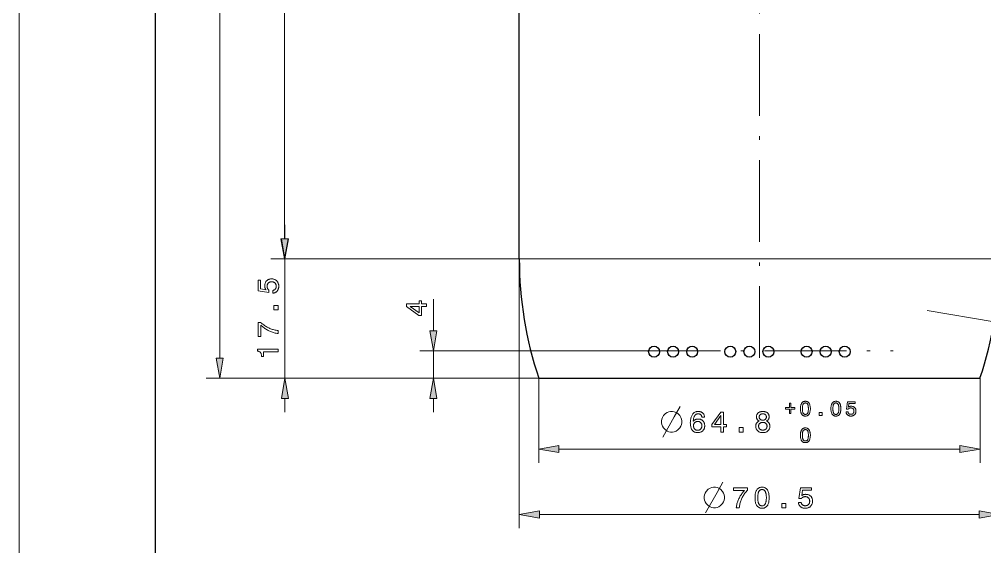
# Model space of a CAD drawing. Extents: x 0 to 297, y 0 to 420.
# Drawn here: x 0 to 141.7, y 117.2 to 194.5 of the extents above; entities that cross this region are included whole.
import ezdxf

# ---------------------------------------------------------------- set-up
doc = ezdxf.new("R2010")
doc.units = 0
doc.linetypes.add('DASHDOT', pattern=[18.5, 12, -3, 0.5, -3])

msp = doc.modelspace()

# ---------------------------------------------------------------- linework, layer by layer
at = {"color": 7, "lineweight": 13}
for p, q in [((0, 0), (0, 420)), ((29.43, 144.85), (29.43, 370.64)), ((38.94, 162.35), (38.94, 268.94)), ((73.41, 159.39), (36.94, 159.39)), ((73.41, 159.39), (37, 159.39)), ((73.41, 159.39), (73.41, 119.9)), ((139.59, 159.39), (73.41, 159.39)), ((76.26, 141.89), (27.43, 141.89)), ((76.26, 141.89), (37, 141.89)), ((79.21, 131.5), (138.1, 131.5)), ((76.36, 121.9), (140.95, 121.9))]:
    msp.add_line(p, q, dxfattribs=at)
at = {"color": 7, "lineweight": 30}
for p, q in [((20, 5), (20, 415)), ((73.41, 159.39), (73.41, 271.89)), ((76.26, 141.89), (141.06, 141.89))]:
    msp.add_line(p, q, dxfattribs=at)
at = {"color": 7, "linetype": 'DASHDOT', "lineweight": 13}
for p, q in [((108.66, 377.38), (108.66, 144.9)), ((90.93, 145.89), (128.29, 145.89))]:
    msp.add_line(p, q, dxfattribs=at)
at = {"color": 7, "lineweight": 13, "ltscale": 0.051139}
for p, q in [((39, 162.35), (39, 164.39)), ((39, 136.89), (39, 138.94))]:
    msp.add_line(p, q, dxfattribs=at)
at = {"color": 7, "lineweight": 13, "ltscale": 0.4375}
msp.add_line((39, 141.89), (39, 159.39), dxfattribs=at)
at = {"color": 7, "lineweight": 13, "ltscale": 0.10788}
msp.add_line((143.91, 159.39), (139.59, 159.39), dxfattribs=at)
at = {"color": 5, "lineweight": 13, "ltscale": 0.116125}
msp.add_line((60.8, 148.85), (60.8, 153.49), dxfattribs=at)
at = {"color": 7, "lineweight": 13, "ltscale": 0.25}
msp.add_line((133.27, 151.85), (143.13, 150.18), dxfattribs=at)
at = {"color": 5, "lineweight": 13}
msp.add_line((90.93, 145.89), (58.8, 145.89), dxfattribs=at)
at = {"color": 5, "lineweight": 13, "ltscale": 0.1}
msp.add_line((60.8, 141.89), (60.8, 145.89), dxfattribs=at)
at = {"color": 5, "lineweight": 13, "ltscale": 0.436437}
msp.add_line((76.26, 141.89), (58.8, 141.89), dxfattribs=at)
at = {"color": 7, "lineweight": 13, "ltscale": 0.30985}
for p, q in [((76.26, 141.89), (76.26, 129.5)), ((141.06, 141.89), (141.06, 129.5))]:
    msp.add_line(p, q, dxfattribs=at)
at = {"color": 5, "lineweight": 13, "ltscale": 0.051139}
msp.add_line((60.8, 136.89), (60.8, 138.94), dxfattribs=at)
at = {"color": 7, "lineweight": 13}
for points in [[(38.42, 162.35), (38.94, 159.39), (39.46, 162.35)], [(38.48, 162.35), (39, 159.39), (39.52, 162.35)], [(37.22, 154.37), (37.22, 154.77), (37.27, 154.78), (37.31, 154.79), (37.35, 154.8), (37.39, 154.82), (37.43, 154.84), (37.47, 154.86), (37.5, 154.88), (37.53, 154.9), (37.56, 154.93), (37.59, 154.96), (37.61, 155), (37.63, 155.03), (37.65, 155.07), (37.67, 155.1), (37.69, 155.14), (37.7, 155.19), (37.71, 155.23), (37.71, 155.27), (37.72, 155.32), (37.72, 155.37), (37.72, 155.43), (37.71, 155.49), (37.7, 155.54), (37.69, 155.59), (37.67, 155.64), (37.65, 155.69), (37.63, 155.73), (37.6, 155.78), (37.57, 155.82), (37.54, 155.85), (37.5, 155.89), (37.46, 155.92), (37.41, 155.95), (37.37, 155.97), (37.32, 155.99), (37.27, 156.01), (37.22, 156.02), (37.17, 156.03), (37.11, 156.04), (37.05, 156.04), (36.99, 156.04), (36.94, 156.03), (36.88, 156.02), (36.83, 156.01), (36.78, 155.99), (36.73, 155.97), (36.69, 155.95), (36.64, 155.92), (36.6, 155.89), (36.57, 155.86), (36.53, 155.82), (36.5, 155.78), (36.47, 155.74), (36.45, 155.69), (36.43, 155.64), (36.41, 155.59), (36.4, 155.54), (36.39, 155.49), (36.39, 155.43), (36.38, 155.37), (36.38, 155.33), (36.39, 155.3), (36.39, 155.27), (36.4, 155.23), (36.4, 155.2), (36.41, 155.17), (36.42, 155.14), (36.43, 155.11), (36.44, 155.08), (36.45, 155.05), (36.47, 155.02), (36.48, 154.99), (36.5, 154.97), (36.52, 154.94), (36.54, 154.91), (36.56, 154.89), (36.58, 154.87), (36.61, 154.84), (36.63, 154.82), (36.66, 154.8), (36.66, 154.45), (35.07, 154.69), (35.07, 156.29), (35.43, 156.29), (35.43, 154.98), (36.23, 154.86), (36.21, 154.88), (36.2, 154.9), (36.18, 154.93), (36.16, 154.95), (36.15, 154.98), (36.13, 155), (36.12, 155.03), (36.11, 155.06), (36.1, 155.08), (36.09, 155.11), (36.08, 155.14), (36.07, 155.17), (36.06, 155.2), (36.06, 155.23), (36.05, 155.27), (36.05, 155.3), (36.04, 155.33), (36.04, 155.36), (36.04, 155.4), (36.04, 155.43), (36.04, 155.52), (36.05, 155.61), (36.06, 155.69), (36.08, 155.77), (36.11, 155.85), (36.14, 155.92), (36.17, 155.99), (36.21, 156.06), (36.26, 156.12), (36.31, 156.18), (36.37, 156.23), (36.43, 156.28), (36.49, 156.32), (36.56, 156.36), (36.63, 156.39), (36.7, 156.41), (36.78, 156.43), (36.86, 156.45), (36.94, 156.45), (37.03, 156.46), (37.12, 156.45), (37.21, 156.45), (37.3, 156.43), (37.38, 156.41), (37.46, 156.38), (37.53, 156.35), (37.6, 156.31), (37.67, 156.27), (37.74, 156.22), (37.8, 156.16), (37.85, 156.1), (37.9, 156.03), (37.95, 155.96), (37.98, 155.89), (38.02, 155.82), (38.04, 155.74), (38.06, 155.65), (38.08, 155.57), (38.09, 155.48), (38.09, 155.38), (38.09, 155.3), (38.08, 155.22), (38.07, 155.14), (38.05, 155.07), (38.03, 154.99), (38, 154.93), (37.97, 154.86), (37.94, 154.8), (37.9, 154.74), (37.85, 154.68), (37.8, 154.63), (37.75, 154.58), (37.69, 154.53), (37.63, 154.5), (37.57, 154.46), (37.51, 154.43), (37.44, 154.41), (37.37, 154.39), (37.3, 154.38)], [(38, 151.94), (37.36, 151.94), (37.36, 152.54), (38, 152.54)], [(38, 148.44), (37.86, 148.46), (37.72, 148.49), (37.58, 148.52), (37.44, 148.55), (37.31, 148.59), (37.17, 148.63), (37.04, 148.68), (36.91, 148.73), (36.78, 148.78), (36.66, 148.84), (36.53, 148.9), (36.41, 148.97), (36.29, 149.04), (36.17, 149.12), (36.05, 149.2), (35.93, 149.28), (35.81, 149.37), (35.69, 149.47), (35.58, 149.57), (35.47, 149.67), (35.47, 148.03), (35.07, 148.03), (35.07, 150.09), (35.43, 150.09), (35.54, 149.99), (35.66, 149.89), (35.77, 149.8), (35.89, 149.71), (36.01, 149.63), (36.13, 149.55), (36.25, 149.47), (36.37, 149.4), (36.5, 149.33), (36.63, 149.27), (36.76, 149.21), (36.89, 149.16), (37.02, 149.11), (37.15, 149.06), (37.29, 149.02), (37.43, 148.99), (37.57, 148.95), (37.71, 148.92), (37.86, 148.9), (38, 148.88)], [(38, 145.77), (35.87, 145.77), (35.87, 145.07), (35.56, 145.07), (35.56, 145.14), (35.56, 145.21), (35.55, 145.28), (35.54, 145.34), (35.53, 145.4), (35.51, 145.46), (35.49, 145.51), (35.47, 145.56), (35.45, 145.6), (35.42, 145.64), (35.39, 145.68), (35.36, 145.71), (35.33, 145.74), (35.29, 145.77), (35.24, 145.79), (35.2, 145.81), (35.15, 145.83), (35.1, 145.84), (35.04, 145.86), (34.98, 145.87), (34.98, 146.16), (38, 146.16)], [(28.91, 144.85), (29.43, 141.89), (29.95, 144.85)], [(39.52, 138.94), (39, 141.89), (38.48, 138.94)], [(113.07, 138.24), (113.28, 138.24), (113.28, 137.58), (113.88, 137.58), (113.88, 137.37), (113.28, 137.37), (113.28, 136.72), (113.07, 136.72), (113.07, 137.37), (112.47, 137.37), (112.47, 137.58), (113.07, 137.58)], [(114.69, 137.42), (114.69, 137.53), (114.69, 137.63), (114.7, 137.72), (114.72, 137.81), (114.73, 137.89), (114.75, 137.97), (114.78, 138.04), (114.81, 138.11), (114.84, 138.18), (114.87, 138.23), (114.91, 138.29), (114.95, 138.33), (115, 138.38), (115.05, 138.41), (115.1, 138.44), (115.16, 138.47), (115.22, 138.49), (115.28, 138.5), (115.35, 138.51), (115.41, 138.51), (115.48, 138.51), (115.55, 138.5), (115.61, 138.49), (115.67, 138.47), (115.73, 138.44), (115.78, 138.41), (115.83, 138.38), (115.88, 138.34), (115.92, 138.29), (115.96, 138.24), (115.99, 138.18), (116.02, 138.12), (116.05, 138.05), (116.07, 137.97), (116.09, 137.89), (116.11, 137.81), (116.12, 137.72), (116.13, 137.63), (116.14, 137.53), (116.14, 137.42), (116.14, 137.32), (116.13, 137.22), (116.12, 137.12), (116.11, 137.04), (116.09, 136.95), (116.07, 136.87), (116.05, 136.8), (116.02, 136.73), (115.99, 136.67), (115.96, 136.61), (115.92, 136.56), (115.88, 136.51), (115.83, 136.47), (115.78, 136.44), (115.73, 136.41), (115.67, 136.38), (115.61, 136.36), (115.55, 136.35), (115.48, 136.34), (115.41, 136.34), (115.35, 136.34), (115.28, 136.35), (115.22, 136.36), (115.16, 136.38), (115.1, 136.41), (115.05, 136.44), (115, 136.47), (114.95, 136.51), (114.91, 136.56), (114.87, 136.61), (114.84, 136.67), (114.81, 136.73), (114.78, 136.8), (114.75, 136.88), (114.73, 136.95), (114.72, 137.04), (114.7, 137.13), (114.69, 137.22), (114.69, 137.32)], [(114.98, 137.42), (114.98, 137.34), (114.98, 137.26), (114.99, 137.18), (114.99, 137.11), (115, 137.05), (115.01, 136.99), (115.03, 136.93), (115.04, 136.88), (115.06, 136.83), (115.08, 136.79), (115.1, 136.75), (115.13, 136.71), (115.16, 136.68), (115.19, 136.66), (115.22, 136.64), (115.25, 136.62), (115.29, 136.6), (115.33, 136.59), (115.37, 136.59), (115.41, 136.59), (115.46, 136.59), (115.5, 136.59), (115.54, 136.6), (115.58, 136.62), (115.61, 136.64), (115.64, 136.66), (115.67, 136.68), (115.7, 136.71), (115.72, 136.75), (115.75, 136.79), (115.77, 136.83), (115.78, 136.87), (115.8, 136.93), (115.81, 136.98), (115.82, 137.04), (115.83, 137.11), (115.84, 137.18), (115.85, 137.26), (115.85, 137.34), (115.85, 137.42), (115.85, 137.51), (115.85, 137.59), (115.84, 137.66), (115.83, 137.74), (115.82, 137.8), (115.81, 137.86), (115.8, 137.92), (115.78, 137.97), (115.77, 138.02), (115.75, 138.06), (115.72, 138.1), (115.7, 138.13), (115.67, 138.16), (115.64, 138.19), (115.61, 138.21), (115.58, 138.23), (115.54, 138.24), (115.5, 138.25), (115.46, 138.26), (115.41, 138.26), (115.37, 138.26), (115.33, 138.25), (115.29, 138.24), (115.25, 138.23), (115.22, 138.21), (115.19, 138.19), (115.16, 138.16), (115.13, 138.13), (115.1, 138.1), (115.08, 138.06), (115.06, 138.02), (115.04, 137.97), (115.03, 137.92), (115.01, 137.86), (115, 137.8), (114.99, 137.73), (114.99, 137.66), (114.98, 137.59), (114.98, 137.51)], [(119.16, 137.42), (119.17, 137.53), (119.17, 137.63), (119.18, 137.72), (119.19, 137.81), (119.21, 137.89), (119.23, 137.97), (119.26, 138.04), (119.28, 138.11), (119.32, 138.18), (119.35, 138.23), (119.39, 138.29), (119.43, 138.33), (119.48, 138.38), (119.53, 138.41), (119.58, 138.44), (119.63, 138.47), (119.69, 138.49), (119.76, 138.5), (119.82, 138.51), (119.89, 138.51), (119.96, 138.51), (120.03, 138.5), (120.09, 138.49), (120.15, 138.47), (120.21, 138.44), (120.26, 138.41), (120.31, 138.38), (120.35, 138.34), (120.4, 138.29), (120.43, 138.24), (120.47, 138.18), (120.5, 138.12), (120.53, 138.05), (120.55, 137.97), (120.57, 137.89), (120.59, 137.81), (120.6, 137.72), (120.61, 137.63), (120.62, 137.53), (120.62, 137.42), (120.62, 137.32), (120.61, 137.22), (120.6, 137.12), (120.59, 137.04), (120.57, 136.95), (120.55, 136.87), (120.53, 136.8), (120.5, 136.73), (120.47, 136.67), (120.43, 136.61), (120.4, 136.56), (120.35, 136.51), (120.31, 136.47), (120.26, 136.44), (120.21, 136.41), (120.15, 136.38), (120.09, 136.36), (120.03, 136.35), (119.96, 136.34), (119.89, 136.34), (119.82, 136.34), (119.76, 136.35), (119.69, 136.36), (119.63, 136.38), (119.58, 136.41), (119.53, 136.44), (119.48, 136.47), (119.43, 136.51), (119.39, 136.56), (119.35, 136.61), (119.32, 136.67), (119.28, 136.73), (119.26, 136.8), (119.23, 136.88), (119.21, 136.95), (119.19, 137.04), (119.18, 137.13), (119.17, 137.22), (119.17, 137.32)], [(119.45, 137.42), (119.45, 137.34), (119.46, 137.26), (119.46, 137.18), (119.47, 137.11), (119.48, 137.05), (119.49, 136.99), (119.51, 136.93), (119.52, 136.88), (119.54, 136.83), (119.56, 136.79), (119.58, 136.75), (119.61, 136.71), (119.63, 136.68), (119.66, 136.66), (119.7, 136.64), (119.73, 136.62), (119.77, 136.6), (119.81, 136.59), (119.85, 136.59), (119.89, 136.59), (119.94, 136.59), (119.98, 136.59), (120.02, 136.6), (120.05, 136.62), (120.09, 136.64), (120.12, 136.66), (120.15, 136.68), (120.18, 136.71), (120.2, 136.75), (120.22, 136.79), (120.24, 136.83), (120.26, 136.87), (120.28, 136.93), (120.29, 136.98), (120.3, 137.04), (120.31, 137.11), (120.32, 137.18), (120.32, 137.26), (120.33, 137.34), (120.33, 137.42), (120.33, 137.51), (120.32, 137.59), (120.32, 137.66), (120.31, 137.74), (120.3, 137.8), (120.29, 137.86), (120.28, 137.92), (120.26, 137.97), (120.24, 138.02), (120.22, 138.06), (120.2, 138.1), (120.18, 138.13), (120.15, 138.16), (120.12, 138.19), (120.09, 138.21), (120.05, 138.23), (120.02, 138.24), (119.98, 138.25), (119.94, 138.26), (119.89, 138.26), (119.85, 138.26), (119.81, 138.25), (119.77, 138.24), (119.73, 138.23), (119.7, 138.21), (119.66, 138.19), (119.63, 138.16), (119.61, 138.13), (119.58, 138.1), (119.56, 138.06), (119.54, 138.02), (119.52, 137.97), (119.51, 137.92), (119.49, 137.86), (119.48, 137.8), (119.47, 137.73), (119.46, 137.66), (119.46, 137.59), (119.45, 137.51)], [(121.38, 136.95), (121.66, 136.95), (121.67, 136.91), (121.68, 136.88), (121.69, 136.85), (121.7, 136.83), (121.71, 136.8), (121.72, 136.78), (121.74, 136.75), (121.76, 136.73), (121.78, 136.71), (121.8, 136.69), (121.82, 136.67), (121.85, 136.66), (121.87, 136.64), (121.9, 136.63), (121.93, 136.62), (121.96, 136.61), (121.99, 136.61), (122.02, 136.6), (122.05, 136.6), (122.08, 136.6), (122.12, 136.6), (122.16, 136.6), (122.2, 136.61), (122.24, 136.62), (122.27, 136.63), (122.31, 136.64), (122.34, 136.66), (122.37, 136.68), (122.4, 136.7), (122.42, 136.73), (122.45, 136.75), (122.47, 136.78), (122.49, 136.81), (122.51, 136.84), (122.52, 136.87), (122.53, 136.91), (122.54, 136.95), (122.55, 136.98), (122.55, 137.02), (122.55, 137.06), (122.55, 137.11), (122.55, 137.15), (122.54, 137.18), (122.53, 137.22), (122.52, 137.26), (122.51, 137.29), (122.49, 137.32), (122.47, 137.35), (122.45, 137.38), (122.42, 137.41), (122.4, 137.43), (122.37, 137.45), (122.34, 137.47), (122.31, 137.49), (122.28, 137.5), (122.24, 137.51), (122.2, 137.52), (122.17, 137.53), (122.13, 137.53), (122.08, 137.53), (122.06, 137.53), (122.04, 137.53), (122.01, 137.53), (121.99, 137.52), (121.97, 137.52), (121.94, 137.51), (121.92, 137.51), (121.9, 137.5), (121.88, 137.49), (121.86, 137.48), (121.84, 137.47), (121.82, 137.46), (121.8, 137.45), (121.78, 137.44), (121.77, 137.42), (121.75, 137.41), (121.73, 137.39), (121.71, 137.38), (121.7, 137.36), (121.68, 137.34), (121.44, 137.34), (121.61, 138.45), (122.73, 138.45), (122.73, 138.2), (121.81, 138.2), (121.73, 137.64), (121.74, 137.65), (121.76, 137.66), (121.77, 137.68), (121.79, 137.69), (121.81, 137.7), (121.83, 137.71), (121.85, 137.72), (121.86, 137.72), (121.88, 137.73), (121.9, 137.74), (121.92, 137.75), (121.95, 137.75), (121.97, 137.76), (121.99, 137.76), (122.01, 137.77), (122.03, 137.77), (122.06, 137.77), (122.08, 137.77), (122.1, 137.77), (122.13, 137.77), (122.19, 137.77), (122.25, 137.77), (122.31, 137.76), (122.37, 137.74), (122.42, 137.73), (122.47, 137.7), (122.52, 137.68), (122.56, 137.65), (122.61, 137.62), (122.65, 137.58), (122.69, 137.54), (122.72, 137.5), (122.75, 137.46), (122.77, 137.41), (122.8, 137.36), (122.81, 137.31), (122.83, 137.25), (122.84, 137.2), (122.84, 137.14), (122.84, 137.08), (122.84, 137.01), (122.84, 136.95), (122.83, 136.89), (122.81, 136.83), (122.79, 136.78), (122.77, 136.73), (122.74, 136.68), (122.71, 136.63), (122.68, 136.59), (122.64, 136.54), (122.59, 136.5), (122.55, 136.47), (122.5, 136.44), (122.45, 136.41), (122.4, 136.39), (122.34, 136.37), (122.28, 136.36), (122.22, 136.35), (122.16, 136.34), (122.09, 136.34), (122.03, 136.34), (121.98, 136.34), (121.92, 136.35), (121.87, 136.36), (121.82, 136.38), (121.77, 136.4), (121.73, 136.42), (121.68, 136.45), (121.64, 136.47), (121.6, 136.51), (121.56, 136.54), (121.53, 136.58), (121.5, 136.62), (121.47, 136.66), (121.45, 136.7), (121.43, 136.74), (121.41, 136.79), (121.4, 136.84), (121.39, 136.89)], [(95.92, 137), (95.62, 137), (95.37, 136.95), (95.12, 136.85), (94.87, 136.7), (94.57, 136.4), (94.42, 136.15), (94.32, 135.9), (94.27, 135.65), (94.27, 135.35), (94.32, 135.1), (94.42, 134.85), (94.57, 134.6), (94.87, 134.3), (95.12, 134.15), (95.37, 134.05), (95.62, 134), (95.92, 134), (96.17, 134.05), (96.42, 134.15), (96.67, 134.3), (96.97, 134.6), (97.12, 134.85), (97.22, 135.1), (97.27, 135.35), (97.27, 135.65), (97.22, 135.9), (97.12, 136.15), (96.97, 136.4), (96.67, 136.7), (96.42, 136.85), (96.17, 136.95)], [(100.6, 136.19), (100.21, 136.19), (100.2, 136.23), (100.19, 136.28), (100.18, 136.32), (100.17, 136.36), (100.16, 136.39), (100.14, 136.43), (100.12, 136.46), (100.1, 136.49), (100.07, 136.52), (100.05, 136.54), (100.02, 136.57), (99.99, 136.59), (99.95, 136.61), (99.92, 136.62), (99.88, 136.64), (99.84, 136.65), (99.8, 136.66), (99.76, 136.66), (99.71, 136.67), (99.66, 136.67), (99.6, 136.66), (99.54, 136.66), (99.48, 136.64), (99.43, 136.62), (99.37, 136.6), (99.33, 136.57), (99.28, 136.54), (99.24, 136.49), (99.2, 136.45), (99.16, 136.4), (99.13, 136.34), (99.1, 136.28), (99.07, 136.21), (99.04, 136.14), (99.02, 136.06), (99, 135.97), (98.99, 135.88), (98.97, 135.79), (98.96, 135.69), (98.96, 135.58), (98.98, 135.61), (99.01, 135.64), (99.04, 135.67), (99.07, 135.7), (99.1, 135.72), (99.13, 135.75), (99.16, 135.77), (99.19, 135.79), (99.23, 135.81), (99.27, 135.83), (99.3, 135.84), (99.34, 135.86), (99.38, 135.87), (99.42, 135.88), (99.46, 135.89), (99.5, 135.9), (99.54, 135.9), (99.58, 135.91), (99.63, 135.91), (99.67, 135.91), (99.76, 135.91), (99.84, 135.9), (99.91, 135.89), (99.99, 135.87), (100.06, 135.84), (100.13, 135.81), (100.19, 135.78), (100.25, 135.74), (100.31, 135.69), (100.36, 135.64), (100.42, 135.58), (100.46, 135.52), (100.5, 135.46), (100.53, 135.39), (100.56, 135.32), (100.59, 135.25), (100.61, 135.17), (100.62, 135.09), (100.63, 135.01), (100.63, 134.92), (100.63, 134.83), (100.62, 134.75), (100.6, 134.66), (100.59, 134.59), (100.56, 134.51), (100.53, 134.44), (100.49, 134.37), (100.45, 134.31), (100.4, 134.25), (100.35, 134.19), (100.29, 134.14), (100.23, 134.09), (100.16, 134.05), (100.1, 134.01), (100.02, 133.98), (99.95, 133.96), (99.87, 133.94), (99.79, 133.92), (99.7, 133.91), (99.61, 133.91), (99.51, 133.92), (99.41, 133.93), (99.32, 133.94), (99.23, 133.97), (99.15, 134), (99.07, 134.04), (98.99, 134.09), (98.93, 134.15), (98.86, 134.21), (98.8, 134.28), (98.75, 134.35), (98.7, 134.44), (98.66, 134.52), (98.63, 134.62), (98.59, 134.72), (98.57, 134.83), (98.55, 134.95), (98.54, 135.07), (98.53, 135.19), (98.52, 135.33), (98.53, 135.49), (98.54, 135.64), (98.55, 135.78), (98.57, 135.91), (98.6, 136.04), (98.63, 136.16), (98.67, 136.28), (98.72, 136.38), (98.77, 136.48), (98.82, 136.58), (98.88, 136.66), (98.95, 136.73), (99.02, 136.8), (99.1, 136.86), (99.18, 136.91), (99.27, 136.95), (99.36, 136.98), (99.45, 137), (99.55, 137.01), (99.66, 137.02), (99.74, 137.02), (99.82, 137.01), (99.9, 137), (99.97, 136.98), (100.04, 136.96), (100.11, 136.94), (100.17, 136.91), (100.23, 136.88), (100.28, 136.84), (100.33, 136.8), (100.38, 136.76), (100.42, 136.71), (100.46, 136.65), (100.5, 136.6), (100.53, 136.54), (100.55, 136.48), (100.57, 136.41), (100.59, 136.34), (100.6, 136.26)], [(103, 134), (103, 134.74), (101.69, 134.74), (101.69, 135.12), (103, 136.93), (103.39, 136.93), (103.39, 135.09), (103.82, 135.09), (103.82, 134.74), (103.39, 134.74), (103.39, 134)], [(102.05, 135.09), (103, 135.09), (103, 136.43)], [(108.63, 135.61), (108.59, 135.63), (108.55, 135.65), (108.52, 135.67), (108.48, 135.7), (108.45, 135.72), (108.42, 135.75), (108.4, 135.77), (108.37, 135.8), (108.35, 135.83), (108.33, 135.86), (108.31, 135.89), (108.29, 135.93), (108.28, 135.96), (108.27, 136), (108.26, 136.03), (108.25, 136.07), (108.24, 136.11), (108.23, 136.16), (108.23, 136.2), (108.23, 136.24), (108.23, 136.31), (108.24, 136.38), (108.25, 136.44), (108.27, 136.5), (108.29, 136.56), (108.32, 136.61), (108.36, 136.66), (108.4, 136.71), (108.44, 136.76), (108.49, 136.8), (108.54, 136.84), (108.6, 136.88), (108.66, 136.91), (108.72, 136.94), (108.79, 136.96), (108.86, 136.98), (108.93, 137), (109, 137.01), (109.08, 137.02), (109.16, 137.02), (109.24, 137.02), (109.32, 137.01), (109.4, 137), (109.47, 136.98), (109.54, 136.96), (109.61, 136.94), (109.67, 136.91), (109.73, 136.88), (109.78, 136.84), (109.84, 136.8), (109.88, 136.76), (109.93, 136.71), (109.97, 136.66), (110, 136.61), (110.03, 136.56), (110.05, 136.5), (110.07, 136.44), (110.08, 136.38), (110.09, 136.31), (110.09, 136.24), (110.09, 136.2), (110.09, 136.15), (110.08, 136.11), (110.08, 136.07), (110.07, 136.03), (110.06, 135.99), (110.04, 135.96), (110.03, 135.92), (110.01, 135.89), (109.99, 135.86), (109.97, 135.83), (109.95, 135.8), (109.93, 135.77), (109.9, 135.74), (109.87, 135.72), (109.84, 135.7), (109.81, 135.67), (109.77, 135.65), (109.74, 135.63), (109.7, 135.61), (109.75, 135.59), (109.79, 135.57), (109.83, 135.55), (109.88, 135.52), (109.91, 135.5), (109.95, 135.47), (109.98, 135.44), (110.01, 135.4), (110.04, 135.37), (110.07, 135.33), (110.09, 135.29), (110.11, 135.25), (110.13, 135.21), (110.15, 135.16), (110.16, 135.12), (110.18, 135.07), (110.18, 135.02), (110.19, 134.97), (110.19, 134.91), (110.2, 134.86), (110.19, 134.77), (110.18, 134.69), (110.17, 134.62), (110.15, 134.54), (110.13, 134.47), (110.09, 134.4), (110.06, 134.34), (110.02, 134.28), (109.97, 134.22), (109.92, 134.17), (109.86, 134.12), (109.8, 134.08), (109.73, 134.04), (109.66, 134), (109.59, 133.98), (109.51, 133.95), (109.43, 133.94), (109.34, 133.92), (109.26, 133.91), (109.16, 133.91), (109.07, 133.91), (108.98, 133.92), (108.9, 133.94), (108.81, 133.95), (108.74, 133.98), (108.66, 134), (108.59, 134.04), (108.53, 134.08), (108.47, 134.12), (108.41, 134.17), (108.36, 134.22), (108.31, 134.28), (108.27, 134.34), (108.23, 134.4), (108.2, 134.47), (108.18, 134.54), (108.16, 134.62), (108.14, 134.69), (108.13, 134.77), (108.13, 134.86), (108.13, 134.91), (108.14, 134.97), (108.14, 135.02), (108.15, 135.07), (108.16, 135.12), (108.18, 135.16), (108.19, 135.21), (108.21, 135.25), (108.23, 135.29), (108.26, 135.33), (108.28, 135.37), (108.31, 135.4), (108.34, 135.44), (108.38, 135.47), (108.41, 135.5), (108.45, 135.52), (108.49, 135.55), (108.53, 135.57), (108.58, 135.59)], [(108.64, 136.21), (108.64, 136.17), (108.65, 136.13), (108.65, 136.09), (108.66, 136.05), (108.68, 136.02), (108.69, 135.98), (108.71, 135.95), (108.73, 135.92), (108.76, 135.89), (108.78, 135.86), (108.81, 135.84), (108.84, 135.82), (108.88, 135.8), (108.91, 135.78), (108.95, 135.77), (108.99, 135.75), (109.03, 135.75), (109.07, 135.74), (109.12, 135.73), (109.16, 135.73), (109.21, 135.73), (109.25, 135.74), (109.3, 135.75), (109.34, 135.75), (109.38, 135.77), (109.41, 135.78), (109.45, 135.8), (109.48, 135.82), (109.51, 135.84), (109.54, 135.86), (109.57, 135.89), (109.59, 135.92), (109.62, 135.95), (109.63, 135.98), (109.65, 136.02), (109.66, 136.05), (109.67, 136.09), (109.68, 136.13), (109.68, 136.17), (109.69, 136.21), (109.68, 136.25), (109.68, 136.29), (109.67, 136.33), (109.66, 136.37), (109.65, 136.4), (109.63, 136.44), (109.62, 136.47), (109.6, 136.5), (109.57, 136.52), (109.55, 136.55), (109.52, 136.57), (109.49, 136.59), (109.45, 136.61), (109.42, 136.63), (109.38, 136.64), (109.34, 136.65), (109.3, 136.66), (109.26, 136.67), (109.21, 136.67), (109.16, 136.67), (109.11, 136.67), (109.07, 136.67), (109.03, 136.66), (108.98, 136.65), (108.95, 136.64), (108.91, 136.63), (108.87, 136.61), (108.84, 136.59), (108.81, 136.57), (108.78, 136.55), (108.75, 136.52), (108.73, 136.5), (108.71, 136.47), (108.69, 136.44), (108.68, 136.4), (108.66, 136.37), (108.65, 136.33), (108.65, 136.29), (108.64, 136.25)], [(117.45, 136.4), (117.45, 136.85), (117.86, 136.85), (117.86, 136.4)], [(100.21, 134.91), (100.21, 134.97), (100.21, 135.03), (100.2, 135.08), (100.19, 135.13), (100.17, 135.18), (100.15, 135.22), (100.13, 135.27), (100.11, 135.31), (100.08, 135.35), (100.05, 135.38), (100.02, 135.41), (99.98, 135.44), (99.94, 135.47), (99.9, 135.49), (99.86, 135.51), (99.82, 135.53), (99.77, 135.54), (99.73, 135.55), (99.68, 135.55), (99.62, 135.56), (99.57, 135.55), (99.51, 135.55), (99.46, 135.54), (99.41, 135.53), (99.36, 135.51), (99.32, 135.49), (99.27, 135.47), (99.23, 135.45), (99.2, 135.42), (99.16, 135.38), (99.13, 135.35), (99.1, 135.31), (99.08, 135.27), (99.05, 135.22), (99.04, 135.18), (99.02, 135.13), (99.01, 135.08), (99, 135.02), (99, 134.97), (98.99, 134.91), (99, 134.85), (99, 134.79), (99.01, 134.74), (99.02, 134.69), (99.04, 134.64), (99.05, 134.59), (99.08, 134.55), (99.1, 134.51), (99.13, 134.47), (99.16, 134.43), (99.19, 134.4), (99.23, 134.37), (99.27, 134.34), (99.31, 134.32), (99.35, 134.3), (99.4, 134.28), (99.45, 134.27), (99.5, 134.26), (99.55, 134.26), (99.61, 134.25), (99.66, 134.26), (99.71, 134.26), (99.76, 134.27), (99.81, 134.28), (99.85, 134.3), (99.89, 134.32), (99.94, 134.34), (99.97, 134.37), (100.01, 134.4), (100.05, 134.44), (100.08, 134.47), (100.11, 134.51), (100.13, 134.56), (100.15, 134.6), (100.17, 134.65), (100.19, 134.7), (100.2, 134.75), (100.21, 134.8), (100.21, 134.86)], [(108.55, 134.87), (108.55, 134.81), (108.55, 134.76), (108.56, 134.71), (108.57, 134.67), (108.59, 134.62), (108.61, 134.58), (108.63, 134.54), (108.65, 134.5), (108.68, 134.47), (108.71, 134.43), (108.75, 134.4), (108.78, 134.38), (108.82, 134.35), (108.86, 134.33), (108.91, 134.31), (108.95, 134.3), (109, 134.29), (109.05, 134.28), (109.11, 134.28), (109.16, 134.27), (109.22, 134.28), (109.27, 134.28), (109.32, 134.29), (109.37, 134.3), (109.42, 134.31), (109.46, 134.33), (109.5, 134.35), (109.54, 134.38), (109.58, 134.4), (109.61, 134.43), (109.65, 134.47), (109.67, 134.5), (109.7, 134.54), (109.72, 134.58), (109.74, 134.62), (109.75, 134.67), (109.77, 134.71), (109.77, 134.76), (109.78, 134.81), (109.78, 134.87), (109.78, 134.92), (109.77, 134.96), (109.77, 135.01), (109.75, 135.05), (109.74, 135.1), (109.72, 135.13), (109.7, 135.17), (109.67, 135.21), (109.65, 135.24), (109.62, 135.27), (109.58, 135.3), (109.54, 135.32), (109.51, 135.35), (109.46, 135.37), (109.42, 135.38), (109.37, 135.4), (109.32, 135.41), (109.27, 135.41), (109.22, 135.42), (109.16, 135.42), (109.11, 135.42), (109.05, 135.41), (109, 135.41), (108.95, 135.4), (108.91, 135.38), (108.86, 135.37), (108.82, 135.35), (108.78, 135.32), (108.75, 135.3), (108.71, 135.27), (108.68, 135.24), (108.65, 135.21), (108.63, 135.17), (108.61, 135.13), (108.59, 135.1), (108.57, 135.05), (108.56, 135.01), (108.55, 134.96), (108.55, 134.92)], [(105.67, 134), (105.67, 134.64), (106.26, 134.64), (106.26, 134)], [(114.69, 133.52), (114.69, 133.63), (114.69, 133.73), (114.7, 133.82), (114.72, 133.91), (114.73, 133.99), (114.75, 134.07), (114.78, 134.14), (114.81, 134.21), (114.84, 134.28), (114.87, 134.33), (114.91, 134.39), (114.95, 134.43), (115, 134.48), (115.05, 134.51), (115.1, 134.54), (115.16, 134.57), (115.22, 134.59), (115.28, 134.6), (115.35, 134.61), (115.41, 134.61), (115.48, 134.61), (115.55, 134.6), (115.61, 134.59), (115.67, 134.57), (115.73, 134.54), (115.78, 134.51), (115.83, 134.48), (115.88, 134.44), (115.92, 134.39), (115.96, 134.34), (115.99, 134.28), (116.02, 134.22), (116.05, 134.15), (116.07, 134.07), (116.09, 133.99), (116.11, 133.91), (116.12, 133.82), (116.13, 133.73), (116.14, 133.63), (116.14, 133.52), (116.14, 133.42), (116.13, 133.32), (116.12, 133.22), (116.11, 133.14), (116.09, 133.05), (116.07, 132.97), (116.05, 132.9), (116.02, 132.83), (115.99, 132.77), (115.96, 132.71), (115.92, 132.66), (115.88, 132.61), (115.83, 132.57), (115.78, 132.54), (115.73, 132.51), (115.67, 132.48), (115.61, 132.46), (115.55, 132.45), (115.48, 132.44), (115.41, 132.44), (115.35, 132.44), (115.28, 132.45), (115.22, 132.46), (115.16, 132.48), (115.1, 132.51), (115.05, 132.54), (115, 132.57), (114.95, 132.61), (114.91, 132.66), (114.87, 132.71), (114.84, 132.77), (114.81, 132.83), (114.78, 132.9), (114.75, 132.98), (114.73, 133.05), (114.72, 133.14), (114.7, 133.23), (114.69, 133.32), (114.69, 133.42)], [(114.98, 133.52), (114.98, 133.44), (114.98, 133.36), (114.99, 133.28), (114.99, 133.21), (115, 133.15), (115.01, 133.09), (115.03, 133.03), (115.04, 132.98), (115.06, 132.93), (115.08, 132.89), (115.1, 132.85), (115.13, 132.81), (115.16, 132.78), (115.19, 132.76), (115.22, 132.74), (115.25, 132.72), (115.29, 132.7), (115.33, 132.69), (115.37, 132.69), (115.41, 132.69), (115.46, 132.69), (115.5, 132.69), (115.54, 132.7), (115.58, 132.72), (115.61, 132.74), (115.64, 132.76), (115.67, 132.78), (115.7, 132.81), (115.72, 132.85), (115.75, 132.89), (115.77, 132.93), (115.78, 132.97), (115.8, 133.03), (115.81, 133.08), (115.82, 133.14), (115.83, 133.21), (115.84, 133.28), (115.85, 133.36), (115.85, 133.44), (115.85, 133.52), (115.85, 133.61), (115.85, 133.69), (115.84, 133.76), (115.83, 133.84), (115.82, 133.9), (115.81, 133.96), (115.8, 134.02), (115.78, 134.07), (115.77, 134.12), (115.75, 134.16), (115.72, 134.2), (115.7, 134.23), (115.67, 134.26), (115.64, 134.29), (115.61, 134.31), (115.58, 134.33), (115.54, 134.34), (115.5, 134.35), (115.46, 134.36), (115.41, 134.36), (115.37, 134.36), (115.33, 134.35), (115.29, 134.34), (115.25, 134.33), (115.22, 134.31), (115.19, 134.29), (115.16, 134.26), (115.13, 134.23), (115.1, 134.2), (115.08, 134.16), (115.06, 134.12), (115.04, 134.07), (115.03, 134.02), (115.01, 133.96), (115, 133.9), (114.99, 133.83), (114.99, 133.76), (114.98, 133.69), (114.98, 133.61)], [(79.21, 132.02), (76.26, 131.5), (79.21, 130.98)], [(138.1, 130.98), (141.06, 131.5), (138.1, 132.02)], [(102.21, 125.9), (101.91, 125.9), (101.66, 125.85), (101.41, 125.75), (101.16, 125.6), (100.86, 125.3), (100.71, 125.05), (100.61, 124.8), (100.56, 124.55), (100.56, 124.25), (100.61, 124), (100.71, 123.75), (100.86, 123.5), (101.16, 123.2), (101.41, 123.05), (101.66, 122.95), (101.91, 122.9), (102.21, 122.9), (102.46, 122.95), (102.71, 123.05), (102.96, 123.2), (103.26, 123.5), (103.41, 123.75), (103.51, 124), (103.56, 124.25), (103.56, 124.55), (103.51, 124.8), (103.41, 125.05), (103.26, 125.3), (102.96, 125.6), (102.71, 125.75), (102.46, 125.85)], [(105.26, 122.9), (105.28, 123.05), (105.3, 123.19), (105.33, 123.33), (105.37, 123.46), (105.41, 123.6), (105.45, 123.73), (105.49, 123.86), (105.54, 123.99), (105.6, 124.12), (105.66, 124.25), (105.72, 124.37), (105.78, 124.49), (105.86, 124.62), (105.93, 124.74), (106.01, 124.86), (106.1, 124.98), (106.19, 125.09), (106.28, 125.21), (106.38, 125.33), (106.49, 125.44), (104.85, 125.44), (104.85, 125.83), (106.9, 125.83), (106.9, 125.48), (106.8, 125.36), (106.71, 125.25), (106.61, 125.13), (106.53, 125.02), (106.44, 124.9), (106.36, 124.78), (106.29, 124.66), (106.22, 124.53), (106.15, 124.41), (106.09, 124.28), (106.03, 124.15), (105.98, 124.02), (105.93, 123.89), (105.88, 123.75), (105.84, 123.61), (105.8, 123.47), (105.77, 123.33), (105.74, 123.19), (105.72, 123.05), (105.69, 122.9)], [(108.02, 124.36), (108.02, 124.51), (108.03, 124.65), (108.04, 124.79), (108.06, 124.92), (108.08, 125.03), (108.11, 125.15), (108.15, 125.25), (108.19, 125.35), (108.23, 125.44), (108.28, 125.52), (108.34, 125.6), (108.4, 125.67), (108.46, 125.73), (108.53, 125.78), (108.61, 125.82), (108.69, 125.86), (108.77, 125.88), (108.86, 125.9), (108.96, 125.92), (109.05, 125.92), (109.15, 125.92), (109.25, 125.9), (109.34, 125.88), (109.42, 125.86), (109.5, 125.82), (109.58, 125.78), (109.65, 125.73), (109.71, 125.67), (109.77, 125.6), (109.83, 125.53), (109.88, 125.44), (109.92, 125.35), (109.96, 125.26), (110, 125.15), (110.03, 125.04), (110.05, 124.92), (110.07, 124.79), (110.08, 124.66), (110.09, 124.51), (110.09, 124.36), (110.09, 124.22), (110.08, 124.07), (110.07, 123.94), (110.05, 123.81), (110.03, 123.69), (110, 123.58), (109.96, 123.48), (109.92, 123.38), (109.88, 123.29), (109.83, 123.21), (109.77, 123.13), (109.71, 123.07), (109.65, 123.01), (109.58, 122.96), (109.5, 122.91), (109.42, 122.88), (109.34, 122.85), (109.25, 122.83), (109.15, 122.82), (109.05, 122.82), (108.96, 122.82), (108.86, 122.83), (108.77, 122.85), (108.69, 122.88), (108.61, 122.91), (108.53, 122.96), (108.46, 123.01), (108.4, 123.07), (108.34, 123.13), (108.28, 123.21), (108.23, 123.29), (108.19, 123.38), (108.15, 123.48), (108.11, 123.58), (108.08, 123.7), (108.06, 123.81), (108.04, 123.94), (108.03, 124.07), (108.02, 124.22)], [(108.43, 124.36), (108.43, 124.24), (108.43, 124.13), (108.44, 124.02), (108.45, 123.92), (108.47, 123.83), (108.48, 123.74), (108.5, 123.66), (108.53, 123.59), (108.55, 123.52), (108.58, 123.46), (108.61, 123.4), (108.65, 123.35), (108.69, 123.31), (108.73, 123.27), (108.78, 123.24), (108.82, 123.22), (108.88, 123.2), (108.93, 123.18), (108.99, 123.17), (109.05, 123.17), (109.12, 123.17), (109.18, 123.18), (109.23, 123.19), (109.29, 123.21), (109.34, 123.24), (109.38, 123.27), (109.42, 123.31), (109.46, 123.35), (109.5, 123.4), (109.53, 123.45), (109.56, 123.51), (109.58, 123.58), (109.6, 123.66), (109.62, 123.74), (109.64, 123.82), (109.65, 123.92), (109.66, 124.02), (109.67, 124.13), (109.68, 124.24), (109.68, 124.36), (109.68, 124.49), (109.67, 124.6), (109.66, 124.71), (109.65, 124.81), (109.64, 124.91), (109.62, 124.99), (109.6, 125.08), (109.58, 125.15), (109.56, 125.22), (109.53, 125.28), (109.5, 125.33), (109.46, 125.38), (109.42, 125.42), (109.38, 125.46), (109.34, 125.49), (109.29, 125.52), (109.23, 125.54), (109.18, 125.55), (109.12, 125.56), (109.05, 125.56), (108.99, 125.56), (108.93, 125.55), (108.88, 125.54), (108.82, 125.52), (108.78, 125.49), (108.73, 125.46), (108.69, 125.42), (108.65, 125.38), (108.61, 125.33), (108.58, 125.27), (108.55, 125.21), (108.53, 125.15), (108.5, 125.07), (108.48, 124.99), (108.47, 124.9), (108.45, 124.81), (108.44, 124.71), (108.43, 124.6), (108.43, 124.49)], [(114.38, 123.68), (114.78, 123.68), (114.79, 123.64), (114.8, 123.59), (114.82, 123.55), (114.83, 123.51), (114.85, 123.48), (114.87, 123.44), (114.89, 123.41), (114.92, 123.37), (114.95, 123.35), (114.98, 123.32), (115.01, 123.29), (115.05, 123.27), (115.08, 123.25), (115.12, 123.23), (115.16, 123.22), (115.2, 123.21), (115.24, 123.2), (115.29, 123.19), (115.34, 123.19), (115.38, 123.19), (115.44, 123.19), (115.5, 123.19), (115.55, 123.2), (115.61, 123.22), (115.66, 123.23), (115.7, 123.25), (115.75, 123.28), (115.79, 123.3), (115.83, 123.33), (115.87, 123.37), (115.9, 123.41), (115.93, 123.45), (115.96, 123.49), (115.99, 123.53), (116.01, 123.58), (116.02, 123.63), (116.04, 123.68), (116.04, 123.74), (116.05, 123.79), (116.05, 123.85), (116.05, 123.91), (116.04, 123.97), (116.04, 124.02), (116.02, 124.08), (116.01, 124.13), (115.99, 124.17), (115.96, 124.22), (115.94, 124.26), (115.91, 124.3), (115.87, 124.34), (115.83, 124.37), (115.79, 124.4), (115.75, 124.43), (115.71, 124.46), (115.66, 124.48), (115.61, 124.49), (115.56, 124.5), (115.5, 124.51), (115.44, 124.52), (115.38, 124.52), (115.35, 124.52), (115.31, 124.52), (115.28, 124.51), (115.25, 124.51), (115.22, 124.5), (115.18, 124.5), (115.15, 124.49), (115.12, 124.48), (115.09, 124.46), (115.06, 124.45), (115.04, 124.44), (115.01, 124.42), (114.98, 124.4), (114.95, 124.38), (114.93, 124.36), (114.9, 124.34), (114.88, 124.32), (114.86, 124.3), (114.83, 124.27), (114.81, 124.24), (114.47, 124.24), (114.7, 125.83), (116.31, 125.83), (116.31, 125.48), (114.99, 125.48), (114.87, 124.67), (114.9, 124.69), (114.92, 124.71), (114.94, 124.73), (114.97, 124.74), (114.99, 124.76), (115.02, 124.77), (115.04, 124.78), (115.07, 124.8), (115.1, 124.81), (115.13, 124.82), (115.16, 124.83), (115.19, 124.83), (115.22, 124.84), (115.25, 124.85), (115.28, 124.85), (115.31, 124.86), (115.35, 124.86), (115.38, 124.86), (115.41, 124.87), (115.45, 124.87), (115.54, 124.86), (115.62, 124.86), (115.71, 124.84), (115.79, 124.82), (115.86, 124.8), (115.94, 124.77), (116.01, 124.73), (116.07, 124.69), (116.13, 124.64), (116.19, 124.59), (116.24, 124.54), (116.29, 124.48), (116.33, 124.41), (116.37, 124.35), (116.4, 124.28), (116.43, 124.2), (116.45, 124.12), (116.46, 124.04), (116.47, 123.96), (116.47, 123.87), (116.47, 123.78), (116.46, 123.69), (116.44, 123.61), (116.42, 123.52), (116.4, 123.45), (116.36, 123.37), (116.33, 123.3), (116.28, 123.23), (116.23, 123.17), (116.17, 123.11), (116.11, 123.05), (116.05, 123), (115.98, 122.96), (115.91, 122.92), (115.83, 122.89), (115.75, 122.86), (115.67, 122.84), (115.58, 122.83), (115.49, 122.82), (115.4, 122.82), (115.31, 122.82), (115.23, 122.82), (115.16, 122.84), (115.08, 122.85), (115.01, 122.87), (114.94, 122.9), (114.87, 122.93), (114.81, 122.97), (114.75, 123.01), (114.69, 123.05), (114.64, 123.1), (114.59, 123.16), (114.55, 123.21), (114.51, 123.27), (114.48, 123.33), (114.45, 123.4), (114.42, 123.46), (114.4, 123.53), (114.39, 123.61)], [(111.96, 122.9), (111.96, 123.54), (112.55, 123.54), (112.55, 122.9)], [(76.36, 122.42), (73.41, 121.9), (76.36, 121.38)], [(140.95, 121.38), (143.91, 121.9), (140.95, 122.42)]]:
    msp.add_lwpolyline(points, close=True, dxfattribs=at)
at = {"color": 5, "lineweight": 13}
for points in [[(59.8, 152.43), (59.06, 152.43), (59.06, 151.11), (58.68, 151.11), (56.87, 152.43), (56.87, 152.82), (58.71, 152.82), (58.71, 153.25), (59.06, 153.25), (59.06, 152.82), (59.8, 152.82)], [(58.71, 151.47), (58.71, 152.43), (57.37, 152.43)], [(60.28, 148.85), (60.8, 145.89), (61.32, 148.85)], [(61.32, 138.94), (60.8, 141.89), (60.28, 138.94)]]:
    msp.add_lwpolyline(points, close=True, dxfattribs=at)
at = {"color": 7, "lineweight": 13}
for points in [[(94.47, 133.25), (96.17, 136.25), (97.02, 137.75)], [(100.76, 122.15), (102.46, 125.15), (103.31, 126.65)]]:
    msp.add_lwpolyline(points, dxfattribs=at)
at = {"color": 7, "lineweight": 30}
for centre in [(93.19, 145.79), (95.99, 145.79), (98.79, 145.79), (104.39, 145.79), (107.19, 145.79), (109.99, 145.79), (115.59, 145.79), (118.39, 145.79), (121.19, 145.79)]:
    msp.add_circle(centre, 0.8, dxfattribs=at)
for centre, start, end in [((128.56, 159.39), 180, 198.4996), ((88.75, 159.39), 341.5004, 360)]:
    msp.add_arc(centre, 55.15, start, end, dxfattribs=at)
at = {"color": 7, "lineweight": 13}
for points in [[(38.42, 162.35), (38.94, 159.39), (38.42, 162.35), (39.46, 162.35)], [(38.48, 162.35), (39, 159.39), (38.48, 162.35), (39.52, 162.35)], [(28.91, 144.85), (29.43, 141.89), (28.91, 144.85), (29.95, 144.85)], [(39.52, 138.94), (39, 141.89), (39.52, 138.94), (38.48, 138.94)], [(79.21, 132.02), (76.26, 131.5), (79.21, 132.02), (79.21, 130.98)], [(138.1, 130.98), (141.06, 131.5), (138.1, 130.98), (138.1, 132.02)], [(76.36, 122.42), (73.41, 121.9), (76.36, 122.42), (76.36, 121.38)], [(140.95, 121.38), (143.91, 121.9), (140.95, 121.38), (140.95, 122.42)]]:
    msp.add_solid(points, dxfattribs=at)
at = {"color": 5, "lineweight": 13}
for points in [[(60.28, 148.85), (60.8, 145.89), (60.28, 148.85), (61.32, 148.85)], [(61.32, 138.94), (60.8, 141.89), (61.32, 138.94), (60.28, 138.94)]]:
    msp.add_solid(points, dxfattribs=at)

doc.saveas('drawing.dxf')
